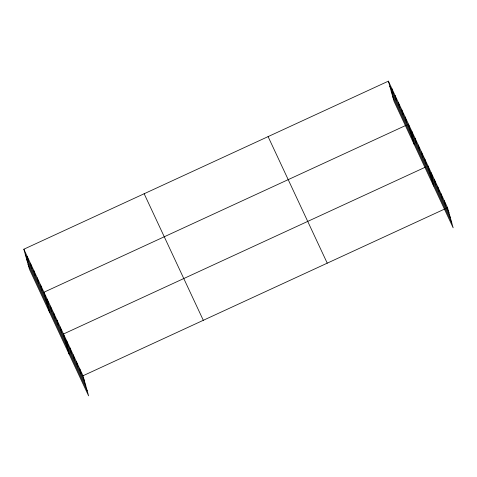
<?xml version="1.0" encoding="UTF-8"?>
<svg xmlns="http://www.w3.org/2000/svg" width="477" height="477" viewBox="0 0 477 477"><rect width="100%" height="100%" fill="white"/><g stroke="black" fill="none" stroke-linecap="round" stroke-linejoin="round"><path stroke-width="0.72" d="M23.85 249.209L83.004 375.763L88.609 395.844L29.455 269.29L23.85 249.209L388.391 81.156L447.545 207.71L453.15 227.791L393.996 101.237L388.391 81.156M405.993 125.338L43.962 292.234L49.572 312.322M407.251 124.759L408.503 124.181L414.108 144.269M425.514 167.099L63.483 334.001L69.087 354.083M83.004 375.763L445.035 208.86M446.287 208.282L447.545 207.71M389.798 86.212L448.952 212.766M391.188 91.173L450.342 217.721M392.613 96.282L451.767 222.831M268.092 136.613L327.246 263.167M144.149 193.751L203.303 320.305M25.263 254.265L84.417 380.819M26.646 259.226L85.8 385.774M28.071 264.336L87.225 390.884M444.29 200.745L445.703 205.802M441.034 193.787L442.447 198.843M437.785 186.823L439.192 191.885M434.529 179.865L435.942 184.921M431.274 172.907L432.687 177.963M428.024 165.942L433.629 186.03M424.768 158.984L426.182 164.04M421.513 152.026L422.926 157.082M418.263 145.062L419.677 150.124M415.008 138.103L416.421 143.16M411.752 131.145L413.165 136.201M405.152 117.014L406.559 122.07M401.795 109.841L403.208 114.897M398.444 102.668L399.857 107.724M395.093 95.495L396.506 100.558M391.742 88.328L393.155 93.385M79.748 368.799L81.162 373.855M76.499 361.84L77.906 366.896M73.243 354.882L74.656 359.938M69.988 347.918L71.401 352.974M66.738 340.96L68.145 346.016M60.227 327.037L61.64 332.093M56.978 320.079L58.385 325.135M53.722 313.115L55.135 318.177M50.467 306.156L51.88 311.213M47.217 299.198L48.63 304.254M40.611 285.067L42.024 290.123M37.26 277.894L38.673 282.95M33.909 270.721L35.316 275.778M30.552 263.554L31.965 268.611M27.201 256.382L28.614 261.438"/></g></svg>
